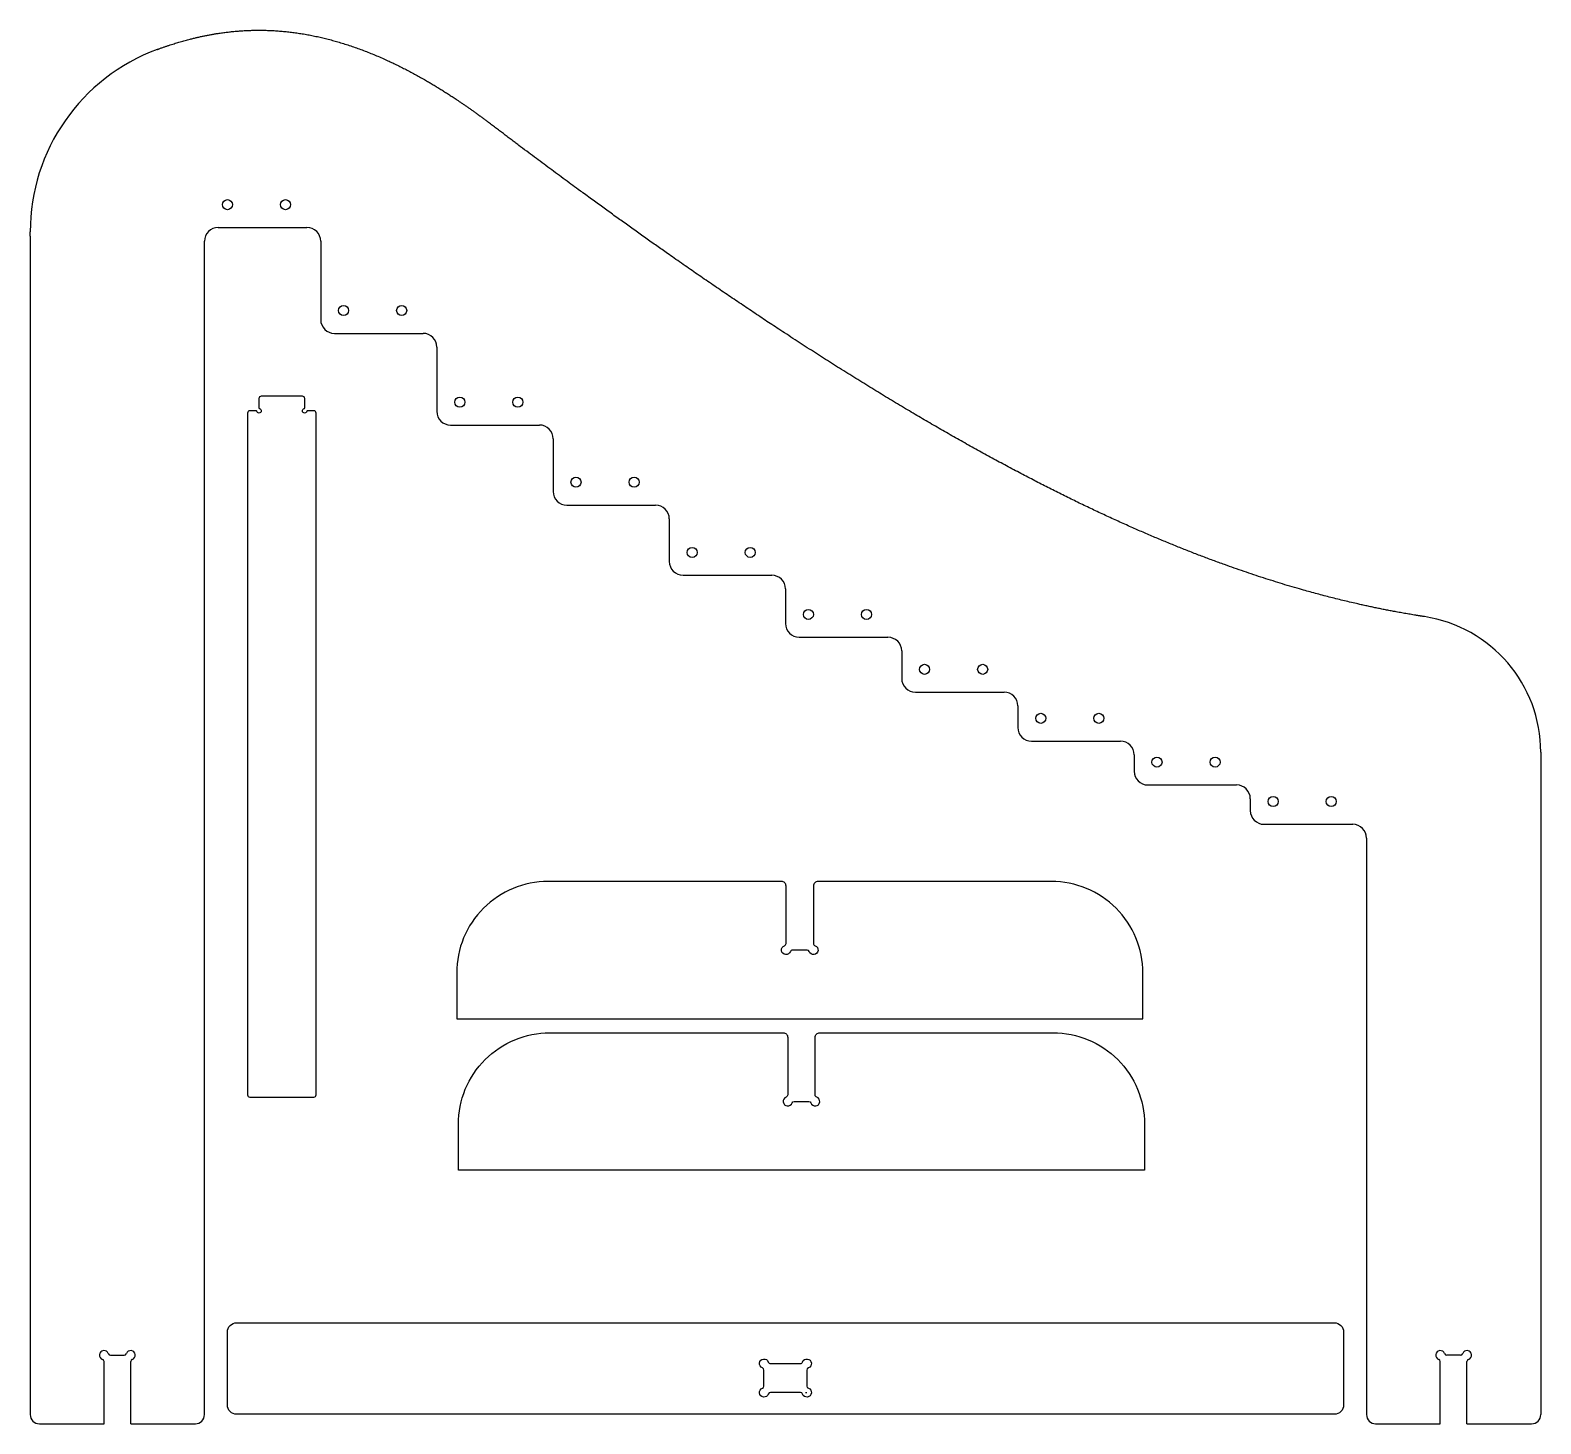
# Model space of a CAD drawing. Header units: millimetres. Extents: x 0 to 330, y -285 to 20.
import ezdxf

# ---------------------------------------------------------------- set-up
doc = ezdxf.new("R2010")
doc.units = ezdxf.units.MM
doc.layers.get('0').update_dxf_attribs({"linetype": 'CONTINUOUS'})

msp = doc.modelspace()

# ---------------------------------------------------------------- linework, layer by layer
for p, q in [((0, -25), (0, -24.06)), ((0, -25), (0, -282.56)), ((38.1, -282.56), (38.1, -26.12)), ((41.1, -23.12), (60.5, -23.12)), ((63.5, -26.12), (63.5, -43.25)), ((66.5, -46.25), (85.9, -46.25)), ((88.9, -49.25), (88.9, -63.29)), ((91.9, -66.29), (111.3, -66.29)), ((114.3, -69.29), (114.3, -80.78)), ((117.3, -83.78), (136.7, -83.78)), ((139.7, -86.78), (139.7, -96.12)), ((142.7, -99.12), (162.1, -99.12)), ((165.1, -102.12), (165.1, -109.67)), ((168.1, -112.67), (187.5, -112.67)), ((190.5, -115.67), (190.5, -121.68)), ((193.5, -124.68), (212.9, -124.68)), ((215.9, -127.68), (215.9, -132.38)), ((218.9, -135.38), (238.3, -135.38)), ((241.3, -138.38), (241.3, -141.95)), ((330.2, -137.81), (330.2, -282.56)), ((244.3, -144.95), (263.7, -144.95)), ((266.7, -147.95), (266.7, -150.55)), ((269.7, -153.55), (289.1, -153.55)), ((292.1, -156.55), (292.1, -282.56)), ((17.54, -269.56), (20.56, -269.56)), ((312.66, -269.56), (309.64, -269.56)), ((16.13, -284.56), (16.13, -270.97)), ((21.97, -284.56), (21.97, -270.97)), ((308.23, -284.56), (308.23, -270.97)), ((314.07, -284.56), (314.07, -270.97)), ((169.48, -277.73), (169.77, -277.73)), ((2, -284.56), (16.13, -284.56)), ((21.97, -284.56), (36.1, -284.56)), ((294.1, -284.56), (308.23, -284.56)), ((314.07, -284.56), (328.2, -284.56))]:
    msp.add_line(p, q)
for points in [[(59.5, -60), (50.5, -60, 0.414214), (50, -60.5), (50, -62.56, 0.354568), (50.1, -62.69, -1.845283), (49.51, -63.28, 0.354568), (49.38, -63.18), (48, -63.18, 0.414214), (47.5, -63.68), (47.5, -212.68, 0.414214), (48, -213.18), (62, -213.18, 0.414214), (62.5, -212.68), (62.5, -63.68, 0.414214), (62, -63.18), (60.62, -63.18, 0.354568), (60.49, -63.28, -1.845283), (59.9, -62.69, 0.354568), (60, -62.56), (60, -60.5, 0.414214)], [(243.22, -196.03), (243.22, -186.03, 0.414214), (223.22, -166.03), (172.22, -166.03, 0.414214), (171.22, -167.03), (171.22, -179.61, 0.317837), (171.56, -180.08, -1.585786), (170.28, -181.36, 0.317837), (169.81, -181.03), (166.64, -181.03, 0.317837), (166.16, -181.36, -1.585786), (164.89, -180.08, 0.317837), (165.22, -179.61), (165.22, -167.03, 0.414214), (164.22, -166.03), (113.22, -166.03, 0.414214), (93.22, -186.03), (93.22, -196.03)], [(243.59, -229.11), (93.59, -229.11), (93.59, -219.11, -0.414214), (113.59, -199.11), (164.59, -199.11, -0.414214), (165.59, -200.11), (165.59, -212.7, -0.317837), (165.26, -213.17, 1.585786), (166.54, -214.44, -0.317837), (167.01, -214.11), (170.18, -214.11, -0.317837), (170.65, -214.44, 1.585786), (171.93, -213.17, -0.317837), (171.59, -212.7), (171.59, -200.11, -0.414214), (172.59, -199.11), (223.59, -199.11, -0.414214), (243.59, -219.11)], [(43.1, -280.49), (43.1, -271.79), (43.1, -264.49, -0.414214), (45.1, -262.49), (285.1, -262.49, -0.414214), (287.1, -264.49), (287.1, -280.49, -0.414214), (285.1, -282.49), (45.1, -282.49, -0.414214)], [(168.36, -277.73), (161.81, -277.73, 0.317837), (161.34, -278.06, -1.585786), (160.07, -276.78, 0.317837), (160.4, -276.31), (160.4, -276.01), (160.4, -274.55), (160.4, -272.81, 0.317837), (160.07, -272.34, -1.585786), (161.34, -271.06, 0.317837), (161.81, -271.4), (168.36, -271.4, 0.317837), (168.83, -271.06, -1.585786), (170.1, -272.34, 0.317837), (169.77, -272.81), (169.77, -276), (169.77, -276.31, 0.317837), (170.1, -276.78, -1.585786), (168.83, -278.06, 0.317837)]]:
    msp.add_lwpolyline(points, format="xyb", close=True)
for centre in [(43.1, -18.12), (55.8, -18.12), (68.5, -41.25), (81.2, -41.25), (93.9, -61.29), (106.6, -61.29), (119.3, -78.78), (132, -78.78), (144.7, -94.12), (157.4, -94.12), (170.1, -107.67), (182.8, -107.67), (195.5, -119.68), (208.2, -119.68), (220.9, -130.38), (233.6, -130.38), (246.3, -139.95), (259, -139.95), (271.7, -148.55), (284.4, -148.55)]:
    msp.add_circle(centre, 1.1)
for centre, radius, start, end in [((42.5, -24.06), 42.5, 110.2832, 180), ((41.1, -26.12), 3, 90, 180), ((60.5, -26.12), 3, 0, 90), ((66.5, -43.25), 3, 180, 270), ((85.9, -49.25), 3, 0, 90), ((91.9, -63.29), 3, 180, 270), ((111.3, -69.29), 3, 0, 90), ((117.3, -80.78), 3, 180, 270), ((136.7, -86.78), 3, 0, 90), ((142.7, -96.12), 3, 180, 270), ((162.1, -102.12), 3, 0, 90), ((300.2, -137.81), 30, 0, 81.2706), ((168.1, -109.67), 3, 180, 270), ((187.5, -115.67), 3, 0, 90), ((193.5, -121.68), 3, 180, 270), ((212.9, -127.68), 3, 0, 90), ((218.9, -132.38), 3, 180, 270), ((238.3, -138.38), 3, 0, 90), ((244.3, -141.95), 3, 180, 270), ((263.7, -147.95), 3, 0, 90), ((269.7, -150.55), 3, 180, 270), ((289.1, -156.55), 3, 0, 90), ((16.13, -269.56), 1, 19.4712, 250.5288), ((15.63, -270.97), 0.5, 0, 70.5288), ((17.54, -269.06), 0.5, 199.4712, 270), ((20.56, -269.06), 0.5, 270, 340.5288), ((21.97, -269.56), 1, -70.5288, 160.5288), ((22.47, -270.97), 0.5, 109.4712, 180), ((308.23, -269.56), 1, 19.4712, 250.5288), ((307.73, -270.97), 0.5, 0, 70.5288), ((309.64, -269.06), 0.5, 199.4712, 270), ((312.66, -269.06), 0.5, 270, 340.5288), ((314.07, -269.56), 1, -70.5288, 160.5288), ((314.57, -270.97), 0.5, 109.4712, 180), ((2, -282.56), 2, 180, 270), ((36.1, -282.56), 2, -90, 0), ((294.1, -282.56), 2, 180, 270), ((328.2, -282.56), 2, 270, 360)]:
    msp.add_arc(centre, radius, start, end)
for points, knots in [([(27.77, 15.8), (28.21, 15.97), (30.66, 16.85), (35.11, 18.25), (41.55, 19.69), (50, 20.44), (60, 19.56), (70, 16.98), (80, 12.84), (88, 8.37), (94, 4.42), (98, 1.52), (100, 0)], [0.2776693, 0.2776693, 0.2776693, 0.2776693, 0.2776693, 0.2776693, 0.3, 0.4, 0.5, 0.6, 0.7, 0.8, 0.9, 1, 1, 1, 1, 1, 1]), ([(304.75, -108.16), (302.17, -107.76), (295.63, -106.65), (284.94, -104.39), (269.77, -100.21), (249.59, -92.89), (226.89, -82.6), (203.19, -69.99), (178.58, -55.27), (153.16, -38.64), (132.24, -23.98), (116.24, -12.26), (105.43, -4.14), (100, 0)], [0.1341297, 0.1341297, 0.1341297, 0.1341297, 0.1341297, 0.1341297, 0.2, 0.3, 0.4, 0.5, 0.6, 0.7, 0.8, 0.9, 1, 1, 1, 1, 1, 1])]:
    msp.add_open_spline(points, degree=5, knots=knots)

doc.saveas('drawing.dxf')
